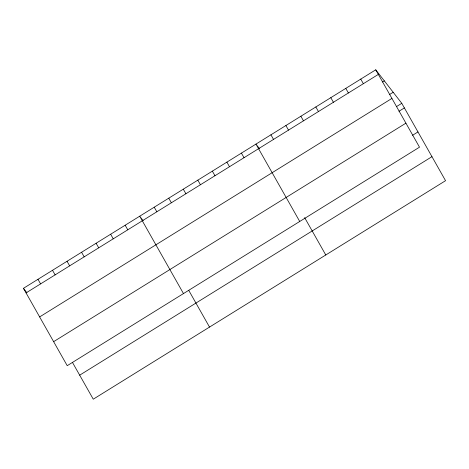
<?xml version="1.0" encoding="UTF-8"?>
<svg xmlns="http://www.w3.org/2000/svg" width="469" height="469" viewBox="0 0 469 469"><rect width="100%" height="100%" fill="white"/><g stroke="black" fill="none" stroke-linecap="round" stroke-linejoin="round"><path stroke-width="0.7" d="M375.733 69.811L419.503 147.178L67.219 365.679L23.45 288.312L375.733 69.811L401.781 103.321L445.55 180.688L93.267 399.189L72.502 362.484M26.047 292.908L378.336 74.407M382.534 81.987L384.328 80.873M389.592 94.492L393.186 92.264M39.636 316.921L391.92 98.42M396.387 106.668L401.781 103.321M398.99 111.264L404.378 107.917M53.636 341.661L405.92 123.159M412.573 135.277L417.967 131.93M79.677 375.177L431.961 156.675M259.398 148.526L255.957 144.1L299.726 221.468M143.139 220.629L139.703 216.209L183.473 293.571M23.45 288.312L26.885 292.738M360.761 79.097L363.364 83.693M345.788 88.383L348.391 92.979M330.815 97.669L333.418 102.265M315.848 106.955L318.445 111.552M300.875 116.242L303.472 120.838M285.902 125.528L288.499 130.124M270.93 134.814L273.527 139.41M304.651 217.639L325.773 254.978M241.424 153.117L244.027 157.707M226.896 162.127L229.493 166.724M212.363 171.138L214.96 175.734M197.83 180.155L200.433 184.751M183.297 189.165L185.9 193.761M168.77 198.182L171.367 202.778M154.237 207.192L156.834 211.789M188.755 290.381L209.52 327.081M125.17 225.22L127.773 229.816M110.643 234.23L113.24 238.827M96.11 243.247L98.707 247.843M81.577 252.258L84.174 256.854M67.044 261.274L69.647 265.87M52.516 270.285L55.113 274.881M37.983 279.301L40.58 283.892"/></g></svg>
